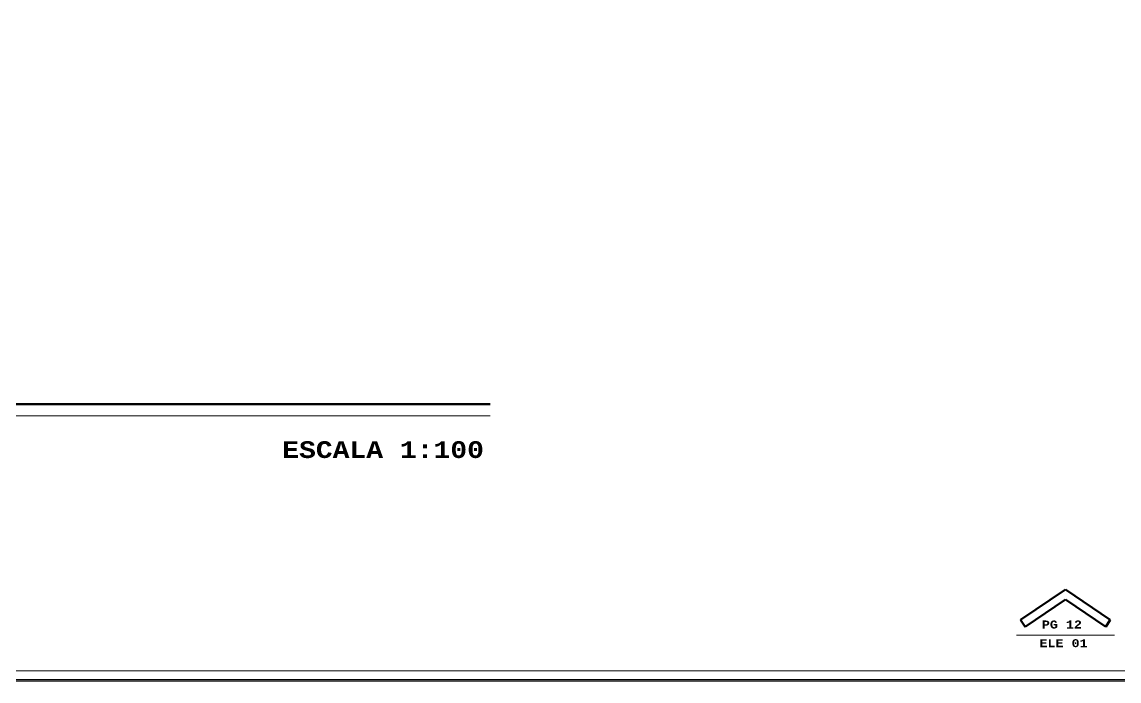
# Model space of a CAD drawing. Header units: metres. Extents: x -144 to 1000, y -717 to 29.
# Drawn here: x 364.23 to 386.03, y -589.13 to -576.03 of the extents above; entities that cross this region are included whole.
import ezdxf

# ---------------------------------------------------------------- set-up
doc = ezdxf.new("R2010")
doc.units = ezdxf.units.M
doc.layers.get('0').update_dxf_attribs({"color": 1})
for name, color, linetype, lineweight in [('A-DETL', 1, 'Continuous', 9), ('A-DETL-THIN', 1, 'Continuous', 9), ('G-ANNO-TEXT', 2, 'Continuous', 9), ('G-ANNO-TTLB', 3, 'Continuous', 18), ('G-IMPT', 1, 'Continuous', 9)]:
    doc.layers.add(name, color=color, linetype=linetype, lineweight=lineweight)
doc.styles.add('Courier New_B_2', font='courbd.ttf', dxfattribs={"height": 0.0016})
doc.styles.add('Courier New_B_8', font='courbd.ttf', dxfattribs={"height": 0.0035})

# ---------------------------------------------------------------- blocks, each defined once
blk = doc.blocks.new('tarjeta de nathalie 00')
at = {"layer": 'G-IMPT', "lineweight": 9}
h = blk.add_hatch(color=3, dxfattribs=at)
h.paths.add_polyline_path([(-145.23888, -717.38489), (-145.21019, -717.38489), (-145.21019, -716.89355), (-145.21019, -716.79934), (-145.23888, -716.79934), (-145.23888, -716.89379)])
h.paths.add_polyline_path([(-145.20996, -716.7991), (-145.20996, -717.3851), (-145.2392, -717.3851), (-145.2392, -716.7991)])
h.paths.add_polyline_path([(-145.23902, -717.3868), (-145.20826, -717.3868), (-145.20826, -716.7974), (-145.2392, -716.7974), (-146.09866, -716.7974), (-146.09866, -717.3868)])
h.paths.add_polyline_path([(-145.20795, -716.79707), (-145.20795, -717.3871), (-146.09898, -717.3871), (-146.09898, -716.79707)])
at = {"layer": 'G-ANNO-TTLB', "color": 3}
for p, q in [((-145.20996, -717.3851), (-146.09696, -717.3851)), ((-146.09898, -717.3871), (-145.20795, -717.3871)), ((-146.09898, -717.38713), (-145.20795, -717.38713))]:
    blk.add_line(p, q, dxfattribs=at)
at = {"layer": 'G-ANNO-TTLB'}
blk.add_line((-145.23902, -717.3868), (-146.09866, -717.3868), dxfattribs=at)
blk = doc.blocks.new('A$C4d52d4f2')
at = {"layer": 'A-DETL', "color": 7, "lineweight": 100}
for p, q in [((-0.55033, -0.5779), (-0.54134, -0.57184)), ((-0.53236, -0.5779), (-0.54134, -0.57184)), ((-0.54941, -0.57927), (-0.54134, -0.57383)), ((-0.53328, -0.57927), (-0.54134, -0.57383)), ((-0.55033, -0.5779), (-0.54941, -0.57927)), ((-0.53236, -0.5779), (-0.53328, -0.57927))]:
    blk.add_line(p, q, dxfattribs=at)
at = {"layer": 'A-DETL-THIN', "lineweight": 18}
blk.add_line((-0.55113, -0.58091), (-0.53155, -0.58091), dxfattribs=at)
at = {"layer": 'G-ANNO-TEXT', "char_height": 0.0016, "attachment_point": 1, "style": 'Courier New_B_2'}
for s, insert, width in [('PG 12', (-0.54605, -0.57801), 0.0104219), ('ELE 01', (-0.54652, -0.58174), 0.0125063)]:
    blk.add_mtext(s, dxfattribs=dict(at, insert=insert, width=width))

msp = doc.modelspace()

# ---------------------------------------------------------------- block references
at = {"xscale": 99.43160266323505, "yscale": 99.43160266323505, "zscale": 99.43160266323505}
msp.add_blockref('tarjeta de nathalie 00', (14877.053, 70741.827), dxfattribs=at)

# ---------------------------------------------------------------- next in the draw order: linework, layer by layer
at = {"layer": 'A-DETL', "lineweight": 100, "ltscale": 100}
msp.add_line((353.45, -583.626), (373.532, -583.626), dxfattribs=at)
at = {"layer": 'A-DETL-THIN', "lineweight": 18}
msp.add_line((353.45, -583.857), (373.532, -583.857), dxfattribs=at)

# ---------------------------------------------------------------- next in the draw order: block references
at = {"xscale": 99.43160273753426, "yscale": 99.43160273753426, "zscale": 99.43160273753426}
msp.add_blockref('A$C4d52d4f2', (438.793, -530.45), dxfattribs=at)

# ---------------------------------------------------------------- next in the draw order: texts
at = {"layer": 'G-ANNO-TEXT', "style": 'Courier New_B_8'}
msp.add_text('ESCALA 1:100', height=0.3333, dxfattribs=at).set_placement((369.403, -584.695))

doc.saveas('drawing.dxf')
